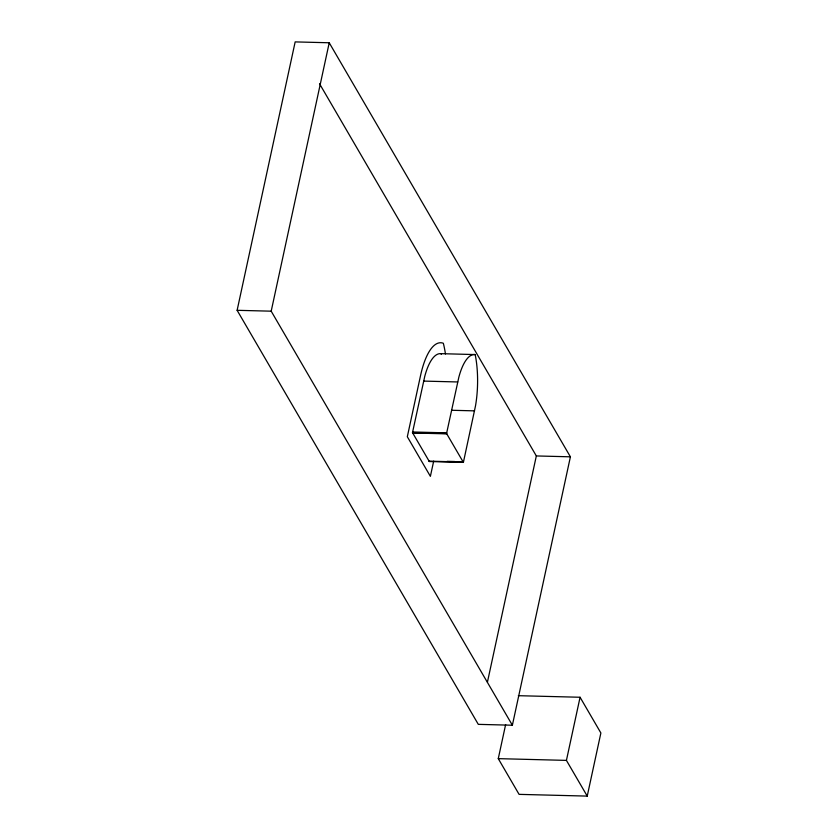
<?xml version="1.0" encoding="UTF-8"?>
<svg xmlns="http://www.w3.org/2000/svg" width="838" height="838" viewBox="0 0 838 838"><rect width="100%" height="100%" fill="white"/><g stroke="black" fill="none" stroke-linecap="round" stroke-linejoin="round"><path stroke-width="1.26" d="M463.393 462.387L475.502 405.885A53.684 18.363 -88.5 0 0 475.303 355.207L474.905 354.526A53.684 18.363 -88.5 0 0 458.826 377.268L446.56 433.497L463.393 462.387L429.318 461.518L412.485 432.628L424.751 376.398A53.684 18.363 -88.5 0 1 440.83 353.657L475.167 354.579M237.123 310.311L295.165 41.9L329.229 42.769L570.406 456.815L512.374 725.226L478.299 724.357L237.123 310.311L271.198 311.181L512.374 725.226M271.198 311.181L329.229 42.769M429.318 461.518L429.454 460.879M433.686 461.12L430.386 476.34L407.32 436.734L420.561 375.508A64.578 22.092 -88.5 0 1 443.344 343.266A64.578 22.092 -88.5 0 1 445.46 353.971M487.423 682.174L536.33 455.945L319.54 83.758M518.345 695.687L580.074 697.258L600.877 732.978L587.229 796.1L519.078 794.361L498.275 758.641L505.639 724.556M587.229 796.1L566.425 760.391L580.074 697.258M423.63 381.091L457.705 381.96M451.818 410.274L474.528 410.861M412.631 431.989L446.696 432.858M412.485 432.628L446.56 433.497M412.694 432.984L446.769 433.854M536.33 455.945L570.406 456.815M447.125 461.329L454.699 461.518M429.108 461.162L463.184 462.031M498.275 758.641L566.425 760.391M441.092 353.709L441.228 354.338"/></g></svg>
